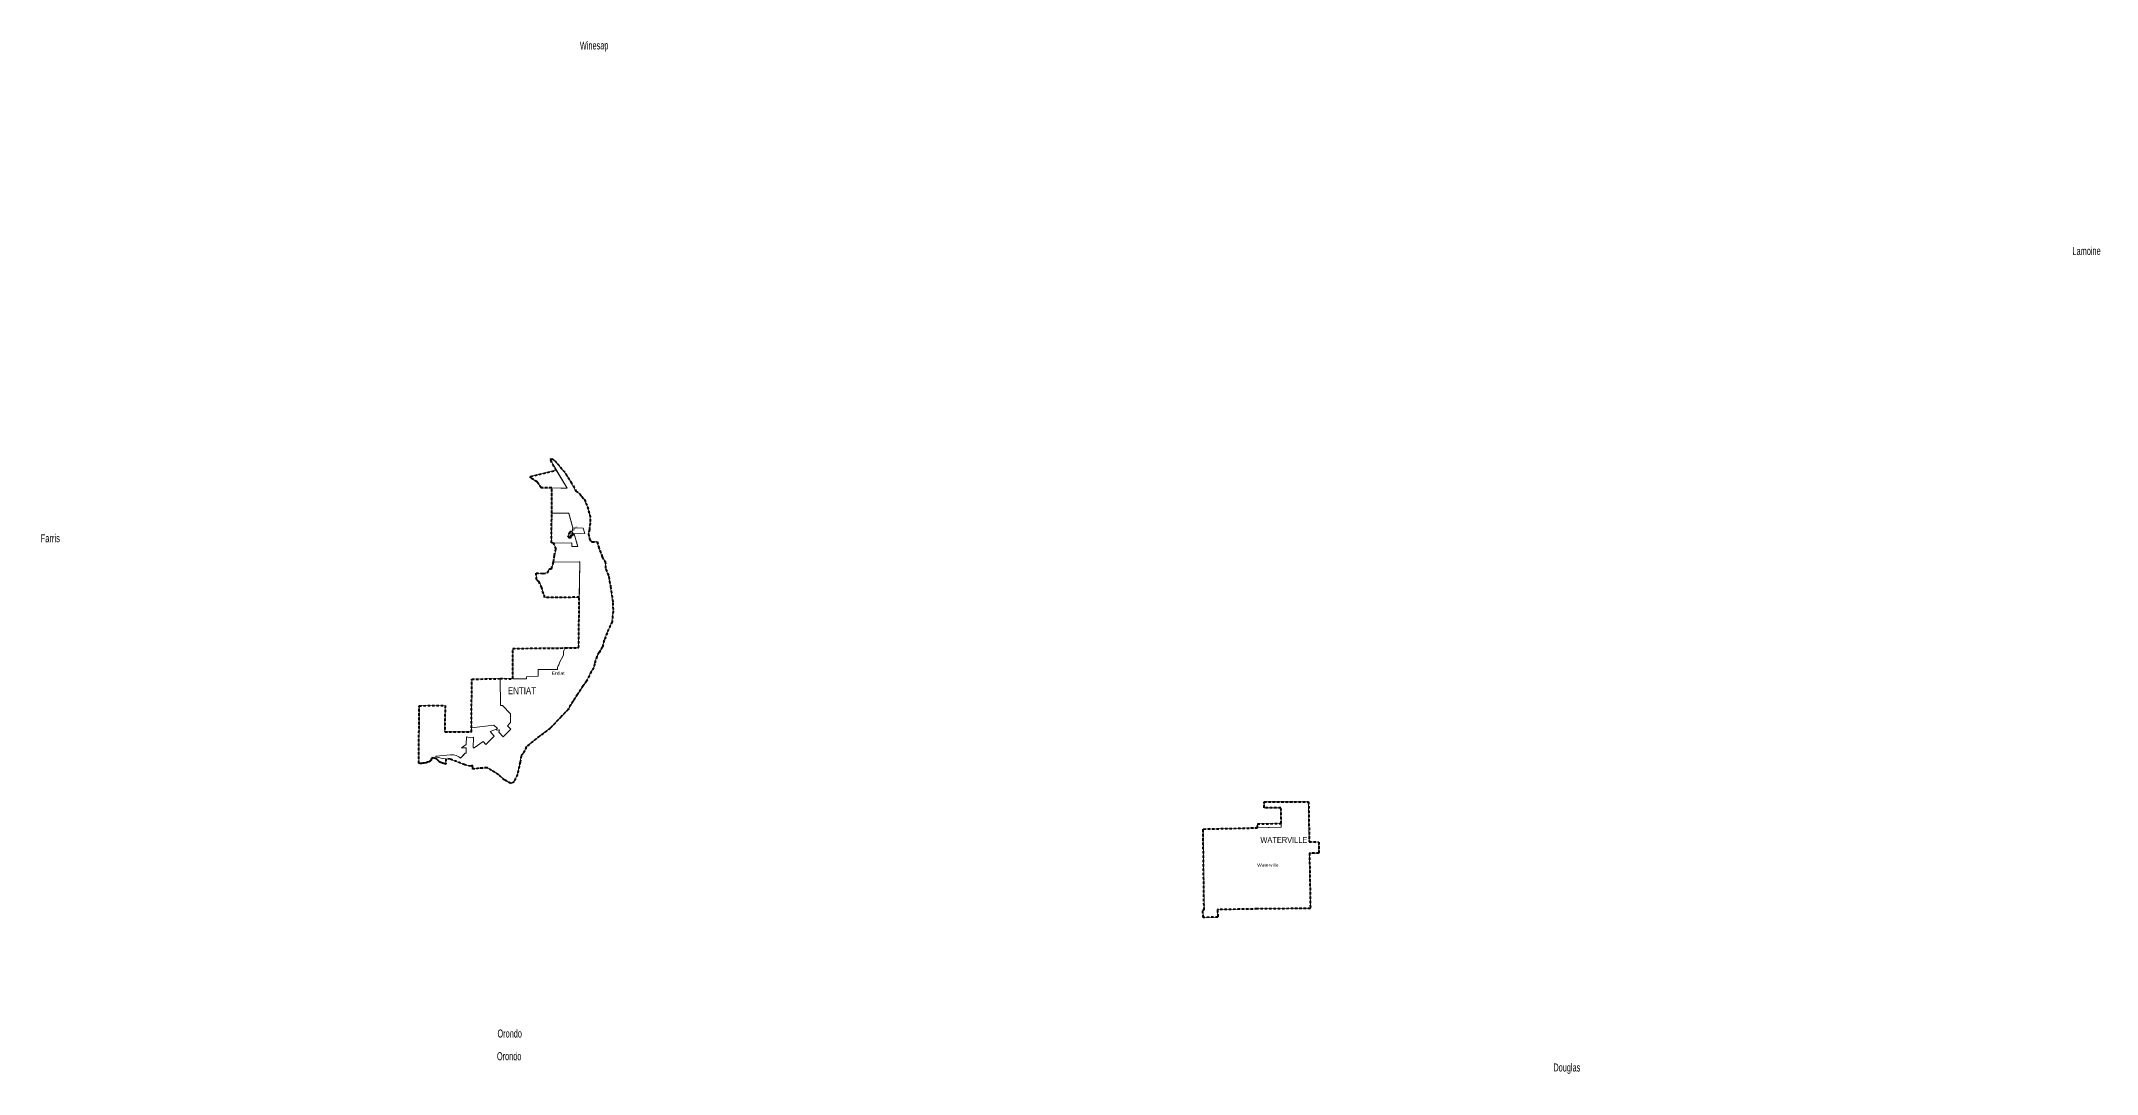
# Model space of a CAD drawing. Header units: feet. Extents: x -903180 to 1023491, y -707744 to 564635.
# Drawn here: x 169856 to 272610, y 45054 to 96663 of the extents above; entities that cross this region are included whole.
import ezdxf

# ---------------------------------------------------------------- set-up
doc = ezdxf.new("R2010")
doc.units = ezdxf.units.FT
doc.header["$LTSCALE"] = 80
doc.linetypes.add('SHORT_DASHED', pattern=[2.7, 1.5, -1.2])
doc.layers.add('13', color=7, linetype='SHORT_DASHED', lineweight=40)
doc.layers.add('58', color=7, linetype='Continuous', lineweight=13)
for name, color, linetype in [('14', 7, 'Continuous'), ('16', 7, 'Continuous'), ('36', 7, 'Continuous')]:
    doc.layers.add(name, color=color, linetype=linetype)

msp = doc.modelspace()

# ---------------------------------------------------------------- linework, layer by layer
at = {"layer": '13'}
msp.add_line((198443.33, 68181.4), (198423.49, 67927.29), dxfattribs=at)
for points in [[(196756.33, 68871.15), (195032.15, 68856.95), (194899.11, 69251.9), (194881.96, 69346.48), (194742.84, 69639.77), (194619.5, 69760.87), (194599.18, 70081.27), (194946.67, 70060.85), (195145.94, 70094.03), (195275.02, 70297.13), (195367.36, 70299.34), (195473.71, 70631.71), (195511.02, 70957.66), (195592.56, 71288.94), (195471.64, 71581.73), (195370.27, 71585.02), (195376.59, 73081.58), (195376.59, 74335.17), (194853, 74342.77), (194647.24, 74632.04), (194322.22, 74841.79), (194318.3, 74903.38), (195605.82, 75222.1), (195509.71, 75382.38), (195498.14, 75401.25), (195487.1, 75422.38), (195301.46, 75777.44), (195388.6, 75785.21), (195536.84, 75695.58), (195672.26, 75546.88), (196091.6, 75042.59), (196340.07, 74640.07), (196589.56, 74177.15), (196777.22, 74035.39), (196888.24, 73900.36), (197023.56, 73757.7), (197083.01, 73577.47), (197162.58, 73397.59), (197282.29, 72988.81), (197306.05, 72775.74), (197305.45, 72574.33), (197258.39, 72263.36), (197211.77, 72045.04), (197270.44, 71792.3), (197362.34, 71654.49), (197376.12, 71633.83), (197395.68, 71634.52), (197654.07, 71643.6), (197713.95, 71405.24), (197905.79, 70899.02), (198050.84, 70657.84), (198077.55, 70271.62), (198238.88, 69901.83), (198264.76, 69682.75), (198321.79, 69407.82), (198438.22, 68600.22), (198443.33, 68181.4)], [(191431.15, 60284.79), (191435.49, 60458.94), (191326.74, 60423.06), (191027.39, 60502.46), (190301.77, 60783.93), (190092.45, 60804.25), (190090.01, 60528.16), (189988.39, 60558.44), (189915.8, 60582.65), (189837.16, 60610.9), (189796.83, 60631.08), (189756.5, 60663.37), (189714.15, 60703.72), (189657.69, 60758.21), (189613.33, 60790.49), (189568.97, 60814.71), (189554.85, 60820.76), (189510.49, 60834.88), (189504.44, 60836.9), (189445.97, 60840.94), (189411.69, 60832.87), (189383.46, 60822.78), (189373.37, 60806.63), (189359.26, 60768.3), (189351.19, 60727.94), (189327, 60703.72), (189278.6, 60677.49), (189230.21, 60649.24), (189167.7, 60627.05), (189095.1, 60602.83), (189004.36, 60588.71), (188939.84, 60578.62), (188869.26, 60570.55), (188800.7, 60572.57), (188730.4, 60577.79), (188755.76, 63451.87), (190044.83, 63466.19), (190040.62, 62146.16), (191360.64, 62150.7), (191361.28, 62351.73), (191387.2, 64779.02), (192802.58, 64804.89), (193436.03, 64802.77), (193431.32, 66313.42), (196052.85, 66337.57), (196724.64, 66343.74), (196756.33, 68871.15)], [(198423.49, 67927.29), (198393.79, 67660.93), (198145.77, 67090.7), (198005.1, 66719.7), (197908.19, 66379.67), (197741.52, 66116.98), (197628.12, 65917.65), (197521.77, 65541.2), (197485.01, 65335.14), (197349.03, 65161.59), (197249.94, 64950.42), (197111.47, 64686.2), (196948.55, 64439.69), (196668, 64005.85), (196446.12, 63673.72), (196193.31, 63266.55), (195843.12, 62901.99), (195307.15, 62332.81), (194766.29, 61932.73), (194261.65, 61533.27), (194107.05, 61389.61), (194037.73, 61203.12), (193935.6, 61052.32), (193842.84, 60941.96), (193801.68, 60639.15), (193663.24, 60018.45), (193498.07, 59667.17), (193328.62, 59567.56), (193019.61, 59741.45), (192717.81, 60008.68), (192372.46, 60237.01), (192144.13, 60354.03), (191739.15, 60325.48), (191538.41, 60289.78), (191431.15, 60284.79)]]:
    msp.add_lwpolyline(points, dxfattribs=at)
for points in [[(196271.41, 71838.93), (196347.34, 71852.93), (196317.38, 71971.43), (196446.89, 71976.37), (196398.96, 72160.14), (196277.46, 72137.73), (196191.25, 71898.09), (196217.87, 71902.38)], [(227938.4, 52873.38), (227918.21, 53250.4), (227984.52, 53251.8), (227934.8, 57269.38), (227934.55, 57289.38), (227954.35, 57289.83), (230654.37, 57349.67), (230652.35, 57551.33), (231840.12, 57562.89), (231827.61, 58357.02), (230988.31, 58354.03), (230980.68, 58643.42), (233209.2, 58654.14), (233241.34, 56644.41), (233715.68, 56641.27), (233725.34, 56084.62), (233252.04, 56082.24), (233297.19, 53319.87), (230638.17, 53296.31), (228671.23, 53263.32), (228652.58, 53263), (228653.66, 53242.98), (228672.78, 52885.94)]]:
    msp.add_lwpolyline(points, close=True, dxfattribs=at)
at = {"layer": '58'}
for points in [[(191431.15, 60284.79), (191538.41, 60289.78), (191739.15, 60325.48), (192144.13, 60354.03), (192372.46, 60237.01), (192717.81, 60008.68), (193019.61, 59741.45), (193328.62, 59567.56), (193498.07, 59667.17), (193663.24, 60018.45), (193801.68, 60639.15), (193842.84, 60941.96), (193935.6, 61052.32), (194037.73, 61203.12), (194107.05, 61389.61), (194261.65, 61533.27), (194766.29, 61932.73), (195307.15, 62332.81), (195843.12, 62901.99), (196193.31, 63266.55), (196446.12, 63673.72), (196668, 64005.85), (196948.55, 64439.69), (197111.47, 64686.2), (197249.94, 64950.42), (197349.03, 65161.59), (197485.01, 65335.14), (197521.77, 65541.2), (197628.12, 65917.65), (197741.52, 66116.98), (197908.19, 66379.67), (198005.1, 66719.7), (198145.77, 67090.7), (198393.79, 67660.93), (198423.49, 67927.29), (198443.33, 68181.4), (198438.22, 68600.22), (198321.79, 69407.82), (198264.76, 69682.75), (198238.88, 69901.83), (198077.55, 70271.62), (198050.84, 70657.84), (197905.79, 70899.02), (197713.95, 71405.24), (197654.07, 71643.6), (197395.68, 71634.52), (197376.12, 71633.83), (197362.34, 71654.49), (197270.44, 71792.3), (197211.77, 72045.04), (197258.39, 72263.36), (197305.45, 72574.33), (197306.05, 72775.74), (197282.29, 72988.81), (197162.58, 73397.59), (197083.01, 73577.47), (197023.56, 73757.7), (196888.24, 73900.36), (196777.22, 74035.39), (196589.56, 74177.15), (196340.07, 74640.07), (196091.6, 75042.59), (195672.26, 75546.88), (195536.84, 75695.58), (195388.6, 75785.21), (195301.46, 75777.44), (195487.1, 75422.38), (195498.14, 75401.25), (195509.71, 75382.38), (196156.35, 74327.19), (195923.38, 74328.26), (195833.26, 74330.34), (195376.59, 74335.17), (195376.59, 73081.58), (196214.18, 73070.47), (196235.91, 73070.19), (196239.48, 73056.72), (196431.2, 72333.81), (196952.27, 72328.6), (197027.19, 72050.33), (196507.21, 72045.16), (196619.4, 71619.73), (196669.71, 71430.76), (196674.86, 71411.38), (196655.03, 71411.22), (196380.72, 71409.02), (196378.32, 71589), (195471.64, 71581.73), (195592.56, 71288.94), (195511.02, 70957.66), (195473.71, 70631.71), (196757.73, 70642.01), (196778.34, 70642.17), (196778.09, 70622.17), (196724.64, 66343.74), (196052.85, 66337.57), (195989.36, 66214.9), (195970.81, 66129.28), (195970.81, 66065.07), (195963.67, 65988.01), (195925.14, 65906.67)], [(195925.14, 65906.67), (195789.58, 65644.09), (195728.21, 65497.11), (195703.95, 65438.6), (195665.42, 65368.68), (195666.58, 65283.88), (195666.86, 65263.88), (195645.42, 65263.91), (194703.48, 65265.56), (194706.54, 64936.68), (194116.38, 64900.62), (194117.8, 64800.74), (192802.58, 64804.89), (192818.48, 63462.91), (192924.06, 63463.66), (193323.3, 63048.73), (193323.33, 62955), (193317.59, 62731.93), (193314.74, 62607.78), (193170.95, 62447.48), (193334.86, 62281.23), (192948.7, 61894.99), (192752.59, 62111.34), (192734.49, 62131.31), (192738.84, 62151.34), (192760.34, 62250.36), (192667.55, 62231.39), (192647.56, 62227.3), (192629.44, 62247.3), (192596.7, 62283.43), (192297.93, 62157.82), (192501.05, 61935.77), (192079.29, 61517.61), (191943.37, 61658.82), (191494.57, 61344.16), (191450.33, 61342.73), (191462.71, 61882.41), (191337.59, 61846.47), (191112.12, 61896.42), (191097.6, 61517.2), (190876.66, 61348.44), (191102.84, 61346.3), (191094.28, 61085.16), (191054.33, 61085.16), (190963, 60988.12), (190896.64, 60917.48), (190839.1, 60854.6), (190820.81, 60834.61), (190800.8, 60850.81), (190793.45, 60856.76), (190735.53, 60896.58), (190673.76, 60930.13), (190608.82, 60957.04), (190541.42, 60977.01), (190472.31, 60989.82), (190402.23, 60995.35), (190351.95, 60994.03), (190331.94, 60993.51), (190311.95, 60991.94), (189593.35, 60935.61), (189591.05, 60892.85), (189597.21, 60892.56), (189914.54, 60821.53), (190301.77, 60783.93), (191027.39, 60502.46), (191326.74, 60423.06), (191435.49, 60458.94), (191431.15, 60284.79)]]:
    msp.add_lwpolyline(points, dxfattribs=at)
for points in [[(194322.22, 74841.79), (194318.3, 74903.38), (195605.82, 75222.1), (196156.35, 74327.19), (194853, 74342.77), (194647.24, 74632.04)], [(196398.96, 72160.14), (196277.46, 72137.73), (196191.25, 71898.09), (196217.87, 71902.38), (196271.41, 71838.93), (196347.34, 71852.93), (196317.38, 71971.43), (196446.89, 71976.37), (196507.21, 72045.16), (196674.86, 71411.38), (196655.03, 71411.22), (196380.72, 71409.02), (196378.32, 71589), (195471.64, 71581.73), (195370.27, 71585.02), (195376.59, 73081.58), (196214.18, 73070.47), (196235.91, 73070.19), (196431.2, 72333.81)], [(197027.19, 72050.33), (196507.21, 72045.16), (196446.89, 71976.37), (196398.96, 72160.14), (196431.2, 72333.81), (196952.27, 72328.6)], [(195032.15, 68856.95), (194899.11, 69251.9), (194899.11, 69251.9), (194881.96, 69346.48), (194742.84, 69639.77), (194619.5, 69760.87), (194599.18, 70081.27), (194946.67, 70060.85), (195145.94, 70094.03), (195275.02, 70297.13), (195367.36, 70299.34), (195473.71, 70631.71), (196778.34, 70642.17), (196756.33, 68871.15)], [(193431.32, 66313.42), (196052.85, 66337.57), (195989.36, 66214.9), (195970.81, 66129.28), (195970.81, 66065.07), (195963.67, 65988.01), (195925.14, 65906.67), (195789.58, 65644.09), (195728.21, 65497.11), (195703.95, 65438.6), (195665.42, 65368.68), (195666.58, 65283.88), (195666.86, 65263.88), (195645.42, 65263.91), (194703.48, 65265.56), (194706.54, 64936.68), (194116.38, 64900.62), (194117.8, 64800.74), (193436.03, 64802.77)], [(191387.2, 64779.02), (192802.58, 64804.89), (192818.48, 63462.91), (192924.06, 63463.66), (193323.3, 63048.73), (193317.59, 62731.93), (193314.74, 62607.78), (193170.95, 62447.48), (193334.86, 62281.23), (192948.7, 61894.99), (192734.49, 62131.31), (192760.34, 62250.36), (192647.56, 62227.3), (192596.7, 62283.43), (192659.74, 62307.22), (192488.93, 62472.03), (191361.28, 62351.73), (191361.28, 62351.73)], [(188755.76, 63451.87), (190044.83, 63466.19), (190040.62, 62146.16), (191360.64, 62150.7), (191361.28, 62351.73), (192488.93, 62472.03), (192659.74, 62307.22), (192596.7, 62283.43), (192297.93, 62157.82), (192501.05, 61935.77), (192079.29, 61517.61), (191943.37, 61658.82), (191509.42, 61352.78), (191450.33, 61342.73), (191462.71, 61882.41), (191337.59, 61846.47), (191112.12, 61896.42), (191097.6, 61517.2), (190876.66, 61348.44), (191102.84, 61346.3), (191094.28, 61085.16), (191054.33, 61085.16), (190820.81, 60834.61), (190735.53, 60896.58), (190608.82, 60957.04), (190541.42, 60977.01), (190472.31, 60989.82), (190351.95, 60994.03), (190311.95, 60991.94), (189593.35, 60935.61), (189591.05, 60892.85), (189914.54, 60821.53), (189914.54, 60821.53), (190092.4, 60798.95), (190090.01, 60528.16), (189988.39, 60558.44), (189837.16, 60610.9), (189796.83, 60631.08), (189756.5, 60663.37), (189657.69, 60758.21), (189613.33, 60790.49), (189554.85, 60820.76), (189504.44, 60836.9), (189445.97, 60840.94), (189411.69, 60832.87), (189383.46, 60822.78), (189359.26, 60768.3), (189351.19, 60727.94), (189327, 60703.72), (189230.21, 60649.24), (189167.7, 60627.05), (189004.36, 60588.71), (188939.84, 60578.62), (188869.26, 60570.55), (188730.4, 60577.79)], [(227938.4, 52873.38), (227918.21, 53250.4), (227984.52, 53251.8), (227934.8, 57269.38), (227934.55, 57289.38), (227954.35, 57289.83), (231843.39, 57376.4), (231827.61, 58357.02), (230988.31, 58354.03), (230980.68, 58643.42), (233209.2, 58654.14), (233241.34, 56644.41), (233715.68, 56641.27), (233725.34, 56084.62), (233252.04, 56082.24), (233297.19, 53319.87), (230638.17, 53296.31), (228671.23, 53263.32), (228652.58, 53263), (228653.66, 53242.98), (228672.78, 52885.94)], [(231840.12, 57562.89), (231843.39, 57376.4), (230654.37, 57349.67), (230652.35, 57551.33)]]:
    msp.add_lwpolyline(points, close=True, dxfattribs=at)

# ---------------------------------------------------------------- texts
at = {"layer": '14', "width": 0.85}
for s, height, p in [('ENTIAT', 348.5, (193185.23, 64028.42)), ('WATERVILLE', 300, (230799.95, 56595.57))]:
    msp.add_text(s, height=height, dxfattribs=at).set_placement(p)
at = {"layer": '16'}
for s, width, p in [('Winesap', 0.6, (196788.2, 96238.22)), ('Lamoine', 0.6, (271395.04, 85967.57)), ('Farris', 0.65, (169832.19, 71613.83))]:
    msp.add_text(s, height=400, rotation=0.63, dxfattribs=dict(at, width=width)).set_placement(p)
for s, width, p in [('Orondo', 0.6, (192666.61, 46871.02)), ('Orondo', 0.6, (192640, 45736.95)), ('Douglas', 0.55, (245443.02, 45174.88))]:
    msp.add_text(s, height=400, dxfattribs=dict(at, width=width)).set_placement(p)
at = {"layer": '36', "width": 1.35}
msp.add_text('Uninc.', height=113, rotation=45, dxfattribs=at).set_placement((196310.11, 72022.79))
at = {"layer": '36'}
for s, width, p in [('Entiat', 1.2, (195379.13, 64998.09)), ('Waterville', 1.15, (230639.73, 55412.58))]:
    msp.add_text(s, height=157.5, dxfattribs=dict(at, width=width)).set_placement(p)

doc.saveas('drawing.dxf')
